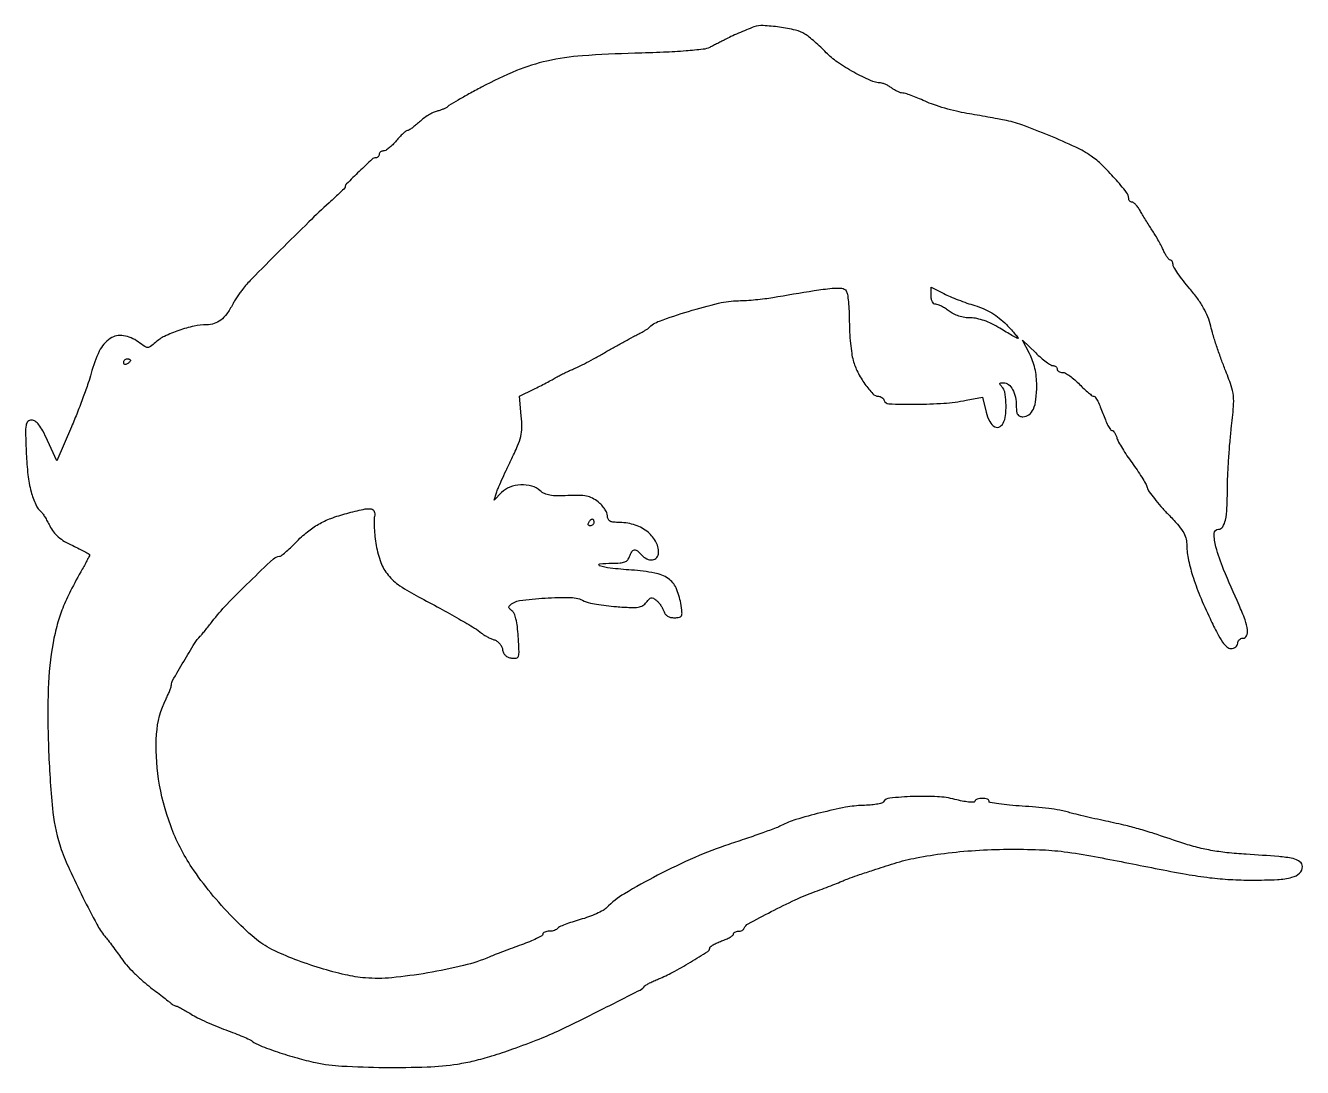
# Model space of a CAD drawing. Extents: x 0 to 375, y 0 to 306.
import ezdxf

# ---------------------------------------------------------------- set-up
doc = ezdxf.new("R2010")
doc.units = 0

msp = doc.modelspace()

# ---------------------------------------------------------------- linework, layer by layer
for points in [[(214, 305.40399, 0.00833), (211.797906, 304.554331, 0.006528), (209.437434, 303.562016, 0.006662), (207.224903, 302.562427, 0.013136), (205.5, 301.699364, -0.003076), (204.555699, 301.20288, -0.001529), (203.353125, 300.584674, -0.001518), (202.103018, 299.951635, -0.00223), (201, 299.403427, -0.08688), (199.060979, 298.83857, -0.008031), (194.065017, 298.367163, -0.008916), (187.467686, 297.969621, -0.004292), (179, 297.683563, 0.01203), (163.63463, 296.926295, 0.036143), (153.248703, 295.40378, 0.043561), (144.292696, 292.585425, 0.02466), (134, 287.724045, 0.003086), (130.323207, 285.730961, 0.00464), (127.14375, 283.943368, 0.001969), (124.450235, 282.381779, 0.100605), (124, 281.978956, -0.109669), (123.654566, 281.680875, -0.021586), (122.9125, 281.322129, -0.021941), (121.993761, 280.972876, -0.018821), (121, 280.685221, 0.051784), (119.84985, 280.268513, 0.023403), (118.439383, 279.501868, 0.022873), (117.013063, 278.546031, 0.028967), (115.793644, 277.531249, -0.013727), (114.698414, 276.561853, -0.018108), (113.645923, 275.743554, -0.01568), (112.738257, 275.131484, -0.141415), (112.282667, 275, 0.169224), (111.84011, 274.845802, 0.017476), (110.986478, 274.11875, 0.020186), (110.007814, 273.149038, 0.014806), (109, 272, -0.023026), (107.958782, 270.851507, -0.028041), (106.879468, 269.88125, -0.028544), (105.902652, 269.185221, -0.141439), (105.260977, 269, 0.077793), (104.779262, 268.924595, 0.090227), (104.370412, 268.70625, 0.10078), (104.097087, 268.381375, 0.125288), (104, 268, -0.103124), (103.920453, 267.618419, -0.098816), (103.694484, 267.29375, -0.096931), (103.356932, 267.076194, -0.095097), (102.959945, 267, 0.189545), (101.936119, 266.597414, 0.004514), (98.142782, 263.004146, 0.004373), (94.405327, 259.335603, 0.199057), (94, 258.357828, -0.200668), (93.913603, 258.151224, -0.001608), (92.616488, 256.879715, -0.005471), (91.095586, 255.430488, -0.003451), (89.290171, 253.770595, 0.009151), (83.387331, 248.218042, 0.003013), (74.907287, 239.84319, 0.001888), (66.499484, 231.375306, 0.029846), (63.82752, 228.31891, 0.012054), (63.103015, 227.33479, 0.00771), (62.307038, 226.158942, 0.007747), (61.562301, 224.981997, 0.014321), (61, 224, -0.032644), (59.250899, 221.18933, -0.071654), (57.500813, 219.366312, -0.089026), (55.574015, 218.35053, -0.077046), (53.312706, 218, 0.055391), (49.644245, 217.592348, 0.028133), (45.173037, 216.318292, 0.02784), (40.991355, 214.601803, 0.074905), (38.336001, 212.805751, -0.02256), (36.89888, 211.597437, -0.174101), (36.074877, 211.334155, -0.138598), (35.177466, 211.622535, -0.012569), (33.231529, 212.986945, 0.119795), (28.9301, 214.796363, 0.189577), (25.071994, 213.953941, 0.132573), (21.849141, 210.260801, 0.049656), (19.441854, 203.760276, -0.018121), (18.586801, 200.912308, -0.006099), (17.139747, 196.822932, -0.006059), (15.427714, 192.334827, -0.006904), (13.677865, 188.082055), (9.390082, 178.056843), (6.649067, 184.028421, 0.014646), (5.254164, 186.846612, 0.044442), (4.087133, 188.636749, 0.071102), (3.017021, 189.658494, 0.156334), (1.951485, 190, 0.189543), (0.899449, 189.586326, 0.167823), (0.343849, 188.542084, 0.045662), (0.193356, 186.235659, 0.003672), (0.397174, 180.144272, 0.01936), (0.888116, 173.982463, 0.034526), (1.834363, 168.988187, 0.042806), (3.17009, 165.234007, 0.114791), (4.889532, 163, -0.079357), (5.21622, 162.632125, -0.007668), (5.844877, 161.61238, -0.00959), (6.556508, 160.363523, -0.007437), (7.284515, 158.978314, 0.048644), (8.393168, 157.234193, 0.049427), (9.812597, 155.747354, 0.043681), (11.65264, 154.426752, 0.026278), (14.034515, 153.178667, -0.006538), (15.937897, 152.275164, -0.010361), (17.541389, 151.446501, -0.004615), (18.865999, 150.710886, -0.269942), (19, 150.48077, -0.115252), (18.933321, 150.195339, -0.003321), (18.369724, 149.073692, -0.006548), (17.676535, 147.759449, -0.004443), (16.854381, 146.280416, 0.010802), (13.406765, 139.888145, 0.023737), (11.114339, 134.830407, 0.027439), (9.517688, 130.063869, 0.020492), (8.268081, 124.663234, 0.040166), (6.833166, 111.191552, 0.016443), (6.96311, 92.781689, 0.015604), (8.238812, 74.881335, 0.059782), (10.692358, 64, 0.022853), (13.079172, 58.14176, 0.008007), (17.022945, 49.948395, 0.006456), (21.119071, 42.032833, 0.049987), (23.435276, 38.576013, -0.008761), (24.426188, 37.332182, -0.003554), (25.734048, 35.60487, -0.003516), (27.114756, 33.726744, -0.004467), (28.361483, 31.972872, 0.029254), (29.822265, 30.119631, 0.014131), (31.891844, 27.917044, 0.01396), (34.184718, 25.736276, 0.019471), (36.361483, 23.92691, -0.000727), (38.417451, 22.344385, -0.000875), (40.34535, 20.850582, -0.000745), (41.965199, 19.587048, -0.005892), (42.707794, 18.991778, 0.020792), (43.211434, 18.612137, 0.023399), (43.725908, 18.291335, 0.023522), (44.184536, 18.061972, 0.104553), (44.477666, 18, -0.118684), (44.842296, 17.912212, -0.005575), (45.970358, 17.319651, -0.00893), (47.299956, 16.571236, -0.006277), (48.769872, 15.68392, 0.022852), (50.651078, 14.631756, 0.009149), (53.31365, 13.358816, 0.009031), (56.238083, 12.089146, 0.011265), (59, 11.021041, -0.0059), (61.574799, 10.056927, -0.007423), (63.934899, 9.100759, -0.006068), (65.887159, 8.24781, -0.057073), (66.671995, 7.779415, 0.070446), (69.052732, 6.443252, 0.011027), (74.125977, 4.598739, 0.012839), (79.879396, 2.812769, 0.015966), (85.315376, 1.462994, 0.039546), (93.077351, 0.429257, 0.010722), (105.473514, 0.033601, 0.011165), (118.080615, 0.183189, 0.030061), (127, 1.026769, 0.019889), (131.883812, 1.987182, 0.015682), (137.0843, 3.400232, 0.01255), (143.205966, 5.44092, 0.005937), (150.999221, 8.363147, 0.020076), (157.195897, 11.062045, 0.003627), (168.466925, 16.620504, 0.001087), (180.608873, 22.751447, 0.117534), (182, 23.932148, -0.10286), (182.377323, 24.271699, -0.01186), (183.38125, 24.825424, -0.013881), (184.623155, 25.429259, -0.010909), (186, 26.016226, 0.027624), (190.144337, 27.949099, 0.012637), (195.334507, 30.899503, 0.005135), (200.448428, 34.052124, 0.257494), (201, 35.052148, -0.235383), (201.19408, 35.441571, -0.027267), (202.028125, 36.001915, -0.028178), (203.159177, 36.591778, -0.019351), (204.5, 37.13616, 0.018895), (205.840856, 37.679133, 0.027614), (206.971875, 38.264741, 0.026408), (207.808181, 38.819597, 0.237366), (208, 39.200888, -0.172514), (208.108429, 39.505797, -0.093743), (208.416146, 39.765261, -0.074133), (208.874716, 39.940803, -0.054453), (209.416667, 40, 0.056284), (209.983234, 40.063981, 0.058029), (210.515104, 40.252619, 0.064319), (210.934905, 40.530801, 0.122441), (211.166667, 40.859979, -0.177472), (212.327787, 42.181011, -0.005052), (219.081661, 45.76909, -0.011156), (226.087662, 49.204756, -0.020048), (232, 51.659474, 0.001906), (234.635192, 52.643101, 0.002101), (237.178125, 53.61558, 0.001953), (239.343425, 54.463833, 0.010725), (240.5, 54.951093, -0.018049), (242.272051, 55.667279, -0.005522), (244.999069, 56.622564, -0.003762), (248.976371, 57.933446, -0.00108), (255.15313, 59.903146, -0.029495), (261.708978, 61.560104, -0.016036), (269.917653, 62.8555, -0.014989), (279.030108, 63.718936, -0.014), (288.387931, 64.060616, -0.010865), (297.804989, 63.936004, -0.023419), (305.031038, 63.343654, -0.014807), (313.945237, 61.92124, -0.002203), (331.79745, 58.446214, 0.00576), (340.8811, 56.745009, 0.013127), (347.781816, 55.720664, 0.015957), (353.825314, 55.180156, 0.014323), (360.113191, 55, 0.011172), (367.669047, 55.16885, 0.05381), (371.914083, 55.819991, 0.120875), (374.159335, 57.047455, 0.210508), (375, 58.955728, 0.241531), (374.262849, 60.392702, 0.101987), (372.224988, 61.301673, 0.034813), (368.02752, 61.921853, 0.004001), (358.5, 62.581168, -0.011258), (352.825733, 63.056667, -0.018482), (348.055764, 63.743837, -0.019972), (343.624489, 64.734645, -0.016596), (339, 66.130305, 0.002386), (331.407507, 68.659212, 0.01023), (326.846045, 70.051716, 0.012117), (322.601704, 71.142701, 0.004334), (316.5, 72.49882, -0.003259), (313.217188, 73.221034, -0.003334), (309.96875, 73.980728, -0.003233), (307.15717, 74.677326, -0.013927), (305.5, 75.148811, 0.03879), (303.760382, 75.551545, 0.007266), (300.517188, 75.993465, 0.007738), (296.702776, 76.397074, 0.00701), (292.75, 76.697767, -0.008132), (289.011807, 76.99058, -0.013384), (285.864062, 77.373968, -0.006987), (283.300168, 77.792833, -0.363579), (283, 78.151061, 0.334512), (282.52451, 78.782254, 0.071704), (281.077227, 78.980883, 0.065825), (279.540853, 78.767142, 0.23888), (278.833333, 78.122844, -0.314519), (278.432244, 77.849508, -0.021518), (276.982292, 77.928297, -0.02457), (275.132217, 78.201184, -0.015406), (273, 78.692308, 0.052126), (267.836281, 79.488784, 0.021397), (260.739652, 79.532031, 0.01397), (253.849595, 79.086106, 0.233968), (251.95686, 77.919833, -0.196618), (251.473681, 77.572241, -0.017371), (249.970315, 77.266558, -0.020656), (248.086773, 77.030738, -0.014586), (245.95686, 76.915451, 0.041271), (240.914135, 76.371772, 0.013043), (233.510361, 74.747369, 0.012608), (226.267616, 72.764081, 0.049767), (222.001197, 71.000641, -0.033881), (220.53225, 70.338191, -0.002788), (216.584065, 68.895438, -0.003725), (211.847252, 67.234112, -0.002861), (206.650246, 65.487899, 0.023709), (196.673133, 61.665823, 0.016197), (185.717544, 56.432477, 0.015066), (175.958569, 50.997271, 0.065148), (170.76252, 46.894174, -0.075781), (169.707455, 46.09669, -0.018854), (167.761277, 45.136656, -0.018839), (165.424981, 44.195674, -0.017918), (162.98539, 43.415864, 0.010145), (160.633058, 42.704046, 0.01418), (158.563646, 41.96622, 0.010485), (156.891482, 41.27532, 0.152271), (156.413854, 40.860612, -0.123927), (156.073347, 40.530021, -0.047314), (155.468044, 40.252805, -0.04316), (154.722951, 40.063627, -0.040617), (153.940983, 40, 0.043295), (153.197931, 39.935538, 0.063024), (152.570164, 39.742066, 0.082664), (152.145105, 39.457594, 0.206891), (152, 39.121925, -0.270796), (151.743131, 38.68242, -0.012691), (150.164062, 37.845024, -0.018015), (148.145314, 36.928465, -0.011658), (145.75, 36.008069, 0.002503), (143.137132, 35.0586, 0.002289), (140.454688, 34.054645, 0.002287), (138.067446, 33.136177, 0.007473), (136.5, 32.497722, -0.040618), (128.789391, 29.937747, -0.017857), (118.249576, 27.76109, -0.017742), (107.678516, 26.352541, -0.045187), (99.95002, 26.300971, -0.035187), (94.013643, 27.222378, -0.018001), (86.725628, 29.163698, -0.01761), (79.207956, 31.751644, -0.022545), (72.5, 34.681833, -0.063108), (67.419868, 38.031816, -0.022024), (61.017899, 44.032617, -0.021627), (54.535092, 51.270169, -0.024868), (49.015839, 58.722361, -0.057926), (42.805855, 70.886511, -0.051204), (39.228643, 84.666782, -0.054266), (38.657665, 97.863709, -0.099717), (41.452861, 108.205962, 0.011363), (42.045205, 109.464129, 0.013444), (42.545528, 110.679896, 0.012324), (42.912658, 111.721492, 0.078719), (43, 112.272827, -0.131115), (43.354983, 113.603267, -0.003121), (46.617229, 119.200171, -0.005635), (49.828619, 124.494508, -0.053767), (51.455701, 126.574024, 0.018142), (52.012947, 127.190364, 0.003933), (52.927612, 128.296474, 0.004097), (53.966278, 129.59443, 0.00391), (55, 130.929479, -0.028197), (59.23898, 135.886951, -0.009727), (65.893701, 142.570162, -0.004079), (72.926864, 149.253801, -0.178436), (74.776771, 150.032894, 0.160513), (75.216863, 150.200439, 0.007395), (76.462552, 151.242999, 0.011656), (77.914914, 152.555774, 0.008039), (79.5, 154.106208, -0.026136), (82.936233, 157.232248, -0.042138), (86.195916, 159.470348, -0.041021), (89.847996, 161.169431, -0.023263), (94.5, 162.643905, -0.010294), (99.330402, 163.825128, -0.082349), (101.611291, 163.950517, -0.279004), (102.553121, 163.229201, -0.159273), (102.637758, 161.75, 0.06463), (102.473743, 160.49209, 0.014442), (102.535143, 158.323506, 0.014757), (102.754071, 155.804665, 0.013785), (103.124668, 153.244915, 0.046906), (104.483628, 148.239199, 0.082474), (106.621531, 144.534649, 0.072174), (110.055226, 141.4075, 0.028797), (115.537609, 138.143285, -0.00456), (121.792993, 134.818206, -0.006069), (127.412444, 131.676176, -0.005331), (131.993218, 128.976016, -0.041536), (134, 127.524134, 0.036091), (134.731545, 126.982657, 0.019464), (135.701702, 126.419278, 0.019291), (136.739895, 125.919547, 0.028651), (137.686645, 125.571001, -0.077916), (138.552668, 125.151613, -0.061927), (139.327699, 124.457747, -0.062352), (139.90428, 123.600989, -0.081809), (140.186645, 122.702721, 0.074776), (140.476264, 121.734257, 0.093693), (141.025098, 120.976277, 0.09022), (141.831025, 120.451361, 0.064294), (142.871942, 120.164469, 0.080093), (144.241175, 120.190924, 0.280137), (144.874484, 120.752495, 0.085959), (145.053431, 122.147325, 0.004922), (144.82019, 126.482929, 0.014425), (144.550303, 129.3943, 0.029687), (144.139315, 131.644659, 0.036593), (143.61726, 133.256905, 0.15905), (142.977208, 134.014086, -0.051837), (142.480934, 134.39699, -0.084447), (142.16337, 134.822119, -0.120116), (142.068748, 135.219103, -0.197587), (142.199737, 135.53307, -0.16276), (145.196202, 137.027784, -0.019282), (152.69557, 137.791279, -0.021377), (160.247326, 137.943476, -0.11774), (164.156984, 136.915985, 0.067793), (165.379011, 136.461559, 0.012102), (167.773341, 135.985084, 0.01288), (170.626281, 135.564187, 0.011308), (173.623664, 135.269194, 0.007698), (177.847165, 135.015097, 0.047771), (180.013246, 135.125172, 0.097855), (181.370462, 135.607304, 0.101093), (182.424209, 136.565463, -0.033098), (183.211911, 137.505332, -0.156079), (183.822626, 137.836925, -0.176845), (184.467091, 137.731396, -0.045117), (185.353061, 137.121948, -0.043348), (185.998418, 136.484331, -0.027375), (186.639557, 135.641044, -0.027416), (187.182769, 134.735848, -0.044616), (187.528662, 133.909695, 0.089848), (187.95421, 133.105197, 0.089418), (188.635539, 132.499534, 0.080484), (189.550261, 132.126, 0.056828), (190.655286, 132, 0.044556), (192.124356, 132.131171, 0.251171), (192.72077, 132.603941, 0.132314), (192.864918, 133.589224, 0.010296), (192.49424, 136.25, 0.066146), (191.145354, 140.751926, 0.13928), (188.81459, 143.519152, 0.103605), (184.869007, 145.129716, 0.027275), (178.065317, 145.995289, -0.008927), (171.801425, 146.559681, -0.056336), (168.678744, 147.258847, -0.796939), (168.736508, 147.792784, -0.02933), (172.265946, 148, 0.017298), (174.682095, 148.083615, 0.074087), (176.08577, 148.393217, 0.125779), (176.946179, 149.001303, 0.099826), (177.5, 150, -0.058342), (178.13, 151.396156, -0.225842), (178.900371, 151.907655, -0.208031), (179.832031, 151.651501, -0.049928), (181, 150.5, 0.10503), (182.508098, 149.308195, 0.144023), (184.202106, 149.011458, 0.188049), (185.485143, 149.686655, 0.180579), (186, 151.065741, 0.130424), (185.086474, 154.508313, 0.103052), (182.524282, 157.405308, 0.089343), (178.654946, 159.33712, 0.071332), (174.032119, 160, -0.030285), (172.531761, 160.09096, -0.111745), (171.643287, 160.408917, -0.163905), (171.166399, 160.999076, -0.088913), (171, 161.92742, 0.106188), (170.808595, 162.818515, 0.041909), (170.196521, 163.920676, 0.03907), (169.311339, 165.040723, 0.039364), (168.264754, 166.006385, 0.04819), (166.569383, 167.093571, 0.067815), (164.877102, 167.68931, 0.049289), (162.711994, 167.916531, 0.014362), (159.356994, 167.840501, -0.013778), (156.200074, 167.765267, -0.042545), (154.076228, 167.954291, -0.063002), (152.526627, 168.433032, -0.077677), (151.263499, 169.261536, 0.117125), (148.776869, 170.627669, 0.07873), (145.542069, 170.991655, 0.078279), (142.334174, 170.336953, 0.11297), (139.925404, 168.75), (137.772898, 166.5), (138.429363, 168.672892, -0.02712), (138.884429, 169.928808, -0.004186), (139.941672, 172.359835, -0.004661), (141.240868, 175.208316, -0.004035), (142.655803, 178.172892, 0.011175), (144.640645, 182.489011, 0.044984), (145.5492, 185.241979, 0.055851), (145.851728, 187.809726, 0.023892), (145.706131, 191.267483), (145.186485, 197.034967), (149.343242, 199.072459, 0.003898), (151.117859, 199.959537, 0.003132), (153.013327, 200.940574, 0.003166), (154.753773, 201.869355, 0.008077), (156, 202.570843, -0.011391), (157.138647, 203.201872, -0.007098), (158.5, 203.891816, -0.00712), (159.862414, 204.534285, -0.012808), (161, 205.016306, 0.022669), (162.386559, 205.636344, 0.00442), (164.821875, 206.887753, 0.004686), (167.636708, 208.399598, 0.004322), (170.5, 210.004598, -0.001979), (173.363289, 211.627278, -0.002112), (176.178125, 213.192212, -0.002004), (178.609866, 214.518072, -0.009849), (180, 215.233804, 0.008161), (180.993837, 215.741262, 0.009755), (181.9125, 216.252627, 0.008649), (182.668288, 216.710546, 0.061287), (183, 216.98124, -0.115842), (186.24292, 219.088404, -0.012412), (194.814252, 221.935879, -0.015741), (203.625299, 224.321722, -0.054004), (209.5, 225.060237, 0.012088), (211.776101, 225.154356, 0.007045), (214.5, 225.371617, 0.007041), (217.223496, 225.666253, 0.011822), (219.5, 225.999812, -0.001891), (231.717016, 228.038481, -0.018253), (236.937692, 228.694819, -0.043692), (239.785725, 228.698327, -0.234243), (241.073465, 227.915372, -0.103914), (241.425346, 226.972622, -0.01192), (241.712337, 224.712641, -0.013965), (241.916752, 221.975541, -0.010958), (241.990264, 219, 0.0126), (242.078747, 215.838803, 0.011033), (242.327253, 212.542468, 0.011159), (242.68398, 209.574756, 0.032228), (243.108127, 207.548828, 0.049934), (244.442984, 204.113354, 0.035784), (246.569711, 200.580846, 0.03284), (248.871692, 197.729043, 0.209492), (250.535356, 197, -0.08804), (251.063154, 196.90634, -0.069339), (251.576324, 196.632812, -0.069008), (251.997435, 196.227761, -0.08538), (252.256387, 195.75, 0.313902), (253.581115, 194.771625, 0.007683), (261.56743, 194.672243, 0.016383), (269.735576, 194.963845, 0.030966), (276.267297, 195.820172), (281.034595, 196.748252), (282.136012, 192.374126, 0.059143), (283.206338, 189.571638, 0.151022), (284.723047, 188.046875, 0.27502), (286.220278, 188.119549, 0.156028), (287.393011, 189.581787, 0.073232), (287.931239, 191.986361, 0.033005), (287.957218, 195.22688, 0.030439), (287.591656, 198.288766, 0.152596), (286.8, 199.8, -0.027593), (286.24821, 200.416301, -0.267255), (286.196837, 200.75, -0.277924), (286.458667, 200.952822, -0.029237), (287.264816, 201, -0.173912), (288.719246, 200.478336, -0.097291), (289.92739, 199.008731, -0.074288), (290.731415, 196.776962, -0.049411), (291, 194.065741, 0.029486), (291.090479, 192.532812, 0.113493), (291.410224, 191.64008, 0.166449), (292.009211, 191.164578, 0.085483), (292.964816, 191, 0.167888), (294.731172, 191.610301, 0.123643), (296.009123, 193.258917, 0.075435), (296.768828, 196.082961, 0.028059), (297, 200.199068, 0.026243), (296.865846, 202.753251, 0.029254), (296.46451, 205.186897, 0.030562), (295.804797, 207.455164, 0.035325), (294.897925, 209.514809), (292.795849, 213.5), (296.690087, 209.75, 0.01434), (298.269688, 208.313887, 0.018839), (299.795195, 207.101562, 0.016561), (301.114379, 206.197687, 0.142857), (301.792163, 206, -0.081379), (302.253489, 205.924415, -0.091942), (302.645198, 205.70625, -0.100696), (302.907103, 205.381408, -0.120028), (303, 205, 0.15585), (303.12184, 204.618607, 0.097574), (303.465115, 204.29375, 0.079791), (303.977908, 204.074486, 0.061281), (304.583371, 204, -0.128196), (305.405425, 203.785711, -0.025603), (306.700072, 202.971875, -0.025538), (308.148267, 201.839887, -0.021384), (309.565704, 200.5, 0.011209), (310.927447, 199.159263, 0.015676), (312.207133, 198.028125, 0.011977), (313.30651, 197.159719, 0.16256), (313.784789, 197, -0.261568), (314.189792, 196.772568, -0.016274), (314.892155, 195.53125, -0.020702), (315.654463, 193.916056, -0.013593), (316.402886, 192, 0.013793), (317.152184, 190.083964, 0.020975), (317.917159, 188.46875, 0.016652), (318.622674, 187.229527, 0.260659), (319.033043, 187, -0.197907), (319.399499, 186.849039, -0.049274), (319.821086, 186.339063, -0.042778), (320.225058, 185.611447, -0.031772), (320.547147, 184.75, 0.051457), (321.043048, 183.567539, 0.011747), (322.129057, 181.685729, 0.012032), (323.490817, 179.565732, 0.011454), (324.974779, 177.478012, -0.011142), (326.461432, 175.389262, -0.011641), (327.831267, 173.266177, -0.011375), (328.92847, 171.380477, -0.049262), (329.439061, 170.192002, 0.076216), (330.035185, 168.987191, 0.013553), (331.539026, 166.961926, 0.014378), (333.450657, 164.667176, 0.012523), (335.578817, 162.375265, -0.012802), (338.294136, 159.447738, -0.041197), (339.879364, 157.317981, -0.061966), (340.720903, 155.500995, -0.076702), (341.011869, 153.661276, 0.049586), (341.44163, 149.497293, 0.025319), (342.756432, 144.402633, 0.021477), (344.892448, 138.480085, 0.01351), (347.86652, 131.75, 0.008543), (350.014955, 127.415912, 0.033718), (351.556977, 124.870652, 0.058637), (352.828683, 123.447484, 0.183107), (354.009636, 123, 0.072991), (354.773822, 123.112155, 0.088826), (355.418273, 123.438408, 0.101713), (355.847273, 123.925327, 0.130615), (356, 124.5, -0.099038), (356.114514, 125.072457, -0.097945), (356.440625, 125.559375, -0.097945), (356.927543, 125.885486, -0.099038), (357.5, 126, 0.291034), (358.595976, 126.696967, 0.138919), (358.87638, 128.413973, 0.060149), (358.168378, 131.379682, 0.017617), (356.385048, 135.721487, -0.008104), (351.845215, 146.20258, -0.03236), (349.592678, 152.82539, -0.067247), (349.088995, 156.712643, -0.412622), (350.383369, 158, 0.262985), (351.594153, 158.684152, 0.082435), (352.390858, 160.692525, 0.042196), (352.849319, 164.231965, 0.010852), (352.980663, 170, -0.010904), (353.062571, 173.58093, -0.005032), (353.317559, 178.234375, -0.004982), (353.683778, 183.123273, -0.006891), (354.116349, 187.5, 0.006881), (354.758067, 193.991515, 0.04768), (354.724493, 197.184262, 0.05651), (354.077481, 200.095356, 0.01183), (352.257847, 205, -0.008168), (351.026133, 208.246835, -0.006422), (349.79462, 211.802663, -0.006499), (348.735109, 215.138172, -0.015885), (348.065802, 217.626086, 0.03626), (347.224921, 220.310887, 0.033633), (345.987541, 222.917221, 0.029633), (344.259524, 225.614712, 0.018229), (341.929986, 228.582805, -0.010149), (340.041564, 230.91044, -0.013986), (338.448183, 233.080591, -0.010581), (337.224039, 234.932032, -0.141696), (337, 235.706719, 0.058455), (336.941975, 236.201343, 0.077551), (336.770651, 236.620099, 0.096215), (336.517055, 236.900648, 0.1624), (336.219238, 237, -0.20794), (335.844756, 237.162778, -0.031569), (335.314979, 237.807813, -0.030915), (334.75433, 238.696768, -0.022266), (334.2373, 239.75, 0.015652), (333.635508, 241.018016, 0.007984), (332.805097, 242.573437, 0.007924), (331.897215, 244.151029, 0.011776), (331.048474, 245.5, -0.004985), (330.174166, 246.848623, -0.003221), (329.187593, 248.426563, -0.003238), (328.243121, 249.981497, -0.006109), (327.504731, 251.25, 0.024937), (326.837546, 252.302921, 0.032305), (326.119535, 253.192187, 0.033835), (325.448422, 253.829173, 0.174662), (324.97432, 254, -0.10794), (324.602596, 254.081193, -0.099623), (324.286206, 254.311241, -0.095621), (324.074066, 254.655042, -0.090797), (324, 255.059543, 0.170526), (323.372829, 256.845004, 0.012255), (319.941794, 260.917549, 0.018228), (316.153914, 264.894352, 0.041839), (312.965805, 267.523697, 0.042755), (308.448416, 270.11351, 0.010618), (300.635811, 273.545036, 0.010747), (292.665811, 276.646702, 0.040435), (287.5, 278.069789, 0.002338), (285.487223, 278.442943, 0.000841), (282.61875, 278.955896, 0.000834), (279.473229, 279.507527, 0.000989), (276.5, 280.017777, -0.017197), (273.434532, 280.646747, -0.011817), (270.005357, 281.560424, -0.011926), (266.742398, 282.598004, -0.023641), (264.220365, 283.602415, 0.008389), (262.105055, 284.52053, 0.010566), (260.115847, 285.295709, 0.008845), (258.432454, 285.877528, 0.078933), (257.661494, 286, -0.079338), (257.037109, 286.099703, -0.027774), (256.187828, 286.431283, -0.02676), (255.278264, 286.906274, -0.028205), (254.44113, 287.468197, 0.027942), (253.601442, 288.032474, 0.026012), (252.684197, 288.514453, 0.026944), (251.824009, 288.855954, 0.075104), (251.185923, 288.968197, -0.100786), (248.199719, 289.65195, -0.020383), (243.315988, 292.112748, -0.022481), (238.473039, 295.098399, -0.051612), (235.201918, 297.856689, 0.011256), (233.599833, 299.445284, 0.009691), (231.84723, 301.043247, 0.009799), (230.200274, 302.431299, 0.027625), (228.980141, 303.312468, 0.086028), (226.234779, 304.468646, 0.022063), (221.480795, 305.347695, 0.02128), (216.698518, 305.809025, 0.101647)], [(278.840914, 223.637212, -0.029973), (281.464282, 222.685129, -0.034309), (283.834355, 221.461281, -0.034229), (286.019465, 219.922055, -0.029576), (288.089803, 218.026902, -0.005812), (289.554751, 216.481835, -0.010623), (290.707674, 215.182902, -0.006288), (291.577613, 214.133354, -0.630549), (291.513912, 214, -0.125394), (291.182645, 214.084405, -0.002833), (289.739967, 214.88125, -0.006193), (288.057874, 215.850366, -0.004131), (286.154424, 217, 0.023906), (283.835586, 218.278236, 0.030163), (281.575322, 219.22238, 0.033366), (279.45196, 219.806993, 0.050533), (277.547131, 220, -0.041299), (275.86497, 220.139181, -0.035885), (274.145029, 220.554327, -0.036846), (272.557101, 221.192691, -0.052704), (271.272871, 222, 0.023566), (270.199231, 222.765499, 0.024811), (269.076158, 223.4125, 0.025453), (268.057719, 223.86994, 0.093082), (267.365141, 224, -0.168899), (266.825877, 224.187512, -0.101624), (266.385413, 224.71155, -0.07639), (266.096115, 225.51928, -0.047897), (266, 226.520324), (266, 229.040648), (269.75, 227.130635, 0.017739), (271.564943, 226.285897, 0.008316), (273.967331, 225.316561, 0.008228), (276.52196, 224.382825, 0.011439)], [(31, 207.559017, -0.151918), (30.934461, 207.34829, -0.038439), (30.70625, 207.066025, -0.035638), (30.382774, 206.768994, -0.029505), (30, 206.5, -0.082592), (29.6179, 206.343488, -0.161196), (29.29375, 206.3746, -0.182303), (29.078288, 206.586039, -0.108972), (29, 206.940983, -0.093332), (29.076123, 207.345238, -0.09642), (29.29375, 207.688914, -0.099167), (29.618444, 207.918938, -0.105053), (30, 208, -0.042167), (30.382849, 207.967655, -0.061769), (30.70625, 207.870461, -0.081139), (30.92554, 207.727648, -0.210953)], [(167, 160, -0.105053), (166.918938, 159.618444, -0.099167), (166.688914, 159.29375, -0.09642), (166.345238, 159.076123, -0.093332), (165.940983, 159, -0.108972), (165.586039, 159.078288, -0.182303), (165.3746, 159.29375, -0.161196), (165.343488, 159.6179, -0.082592), (165.5, 160, -0.029505), (165.768994, 160.382774, -0.035638), (166.066025, 160.70625, -0.038439), (166.34829, 160.934461, -0.151918), (166.559017, 161, -0.210953), (166.727648, 160.92554, -0.081139), (166.870461, 160.70625, -0.061769), (166.967655, 160.382849, -0.042167)]]:
    msp.add_lwpolyline(points, format="xyb", close=True)

doc.saveas('drawing.dxf')
